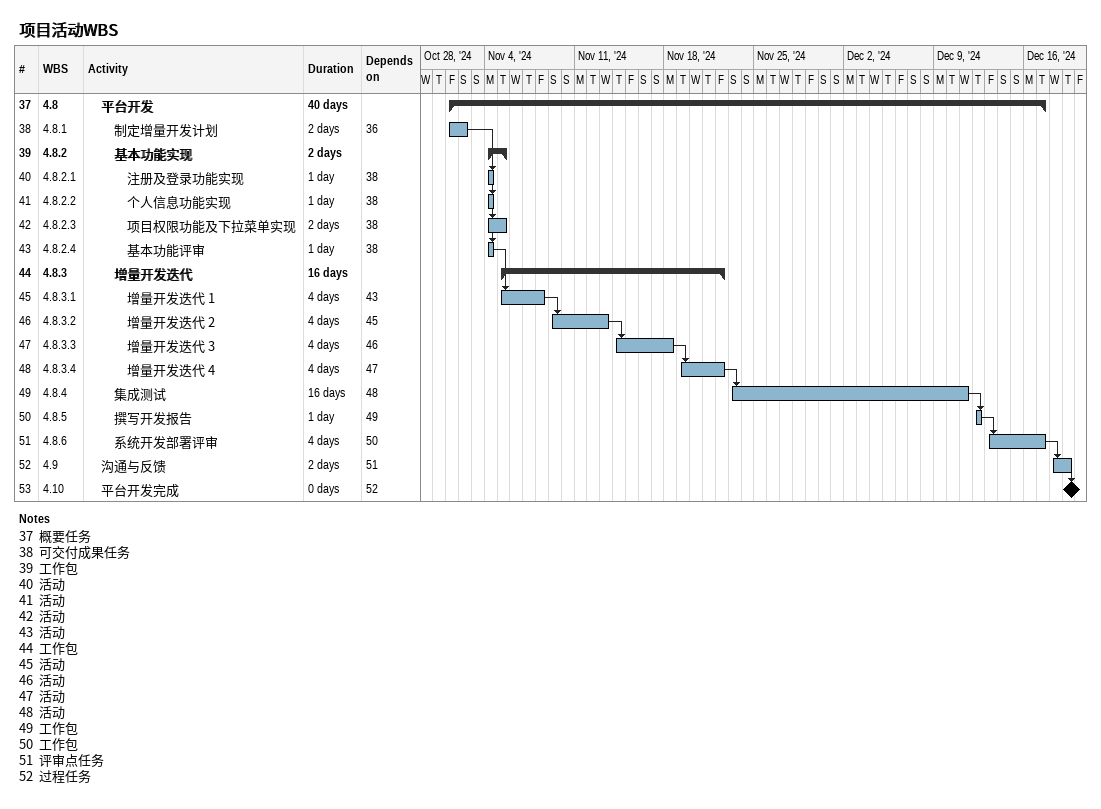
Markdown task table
项目活动WBS

| ID | WBS | Task | Duration | Start | Finish | Predecessors |
|---|---|---|---|---|---|---|
| 37 | 4.8 | **平台开发** | 40d | 2024-11-01 | 2024-12-17 |  |
| 38 | 4.8.1 | 制定增量开发计划 | 2d | 2024-11-01 | 2024-11-02 | 36 |
| 39 | 4.8.2 | **基本功能实现** | 2d | 2024-11-04 | 2024-11-05 |  |
| 40 | 4.8.2.1 | 注册及登录功能实现 | 1d | 2024-11-04 | 2024-11-04 | 38 |
| 41 | 4.8.2.2 | 个人信息功能实现 | 1d | 2024-11-04 | 2024-11-04 | 38 |
| 42 | 4.8.2.3 | 项目权限功能及下拉菜单实现 | 2d | 2024-11-04 | 2024-11-05 | 38 |
| 43 | 4.8.2.4 | 基本功能评审 | 1d | 2024-11-04 | 2024-11-04 | 38 |
| 44 | 4.8.3 | **增量开发迭代** | 16d | 2024-11-05 | 2024-11-22 |  |
| 45 | 4.8.3.1 | 增量开发迭代 1 | 4d | 2024-11-05 | 2024-11-08 | 43 |
| 46 | 4.8.3.2 | 增量开发迭代 2 | 4d | 2024-11-09 | 2024-11-13 | 45 |
| 47 | 4.8.3.3 | 增量开发迭代 3 | 4d | 2024-11-14 | 2024-11-18 | 46 |
| 48 | 4.8.3.4 | 增量开发迭代 4 | 4d | 2024-11-19 | 2024-11-22 | 47 |
| 49 | 4.8.4 | 集成测试 | 16d | 2024-11-23 | 2024-12-11 | 48 |
| 50 | 4.8.5 | 撰写开发报告 | 1d | 2024-12-12 | 2024-12-12 | 49 |
| 51 | 4.8.6 | 系统开发部署评审 | 4d | 2024-12-13 | 2024-12-17 | 50 |
| 52 | 4.9 | 沟通与反馈 | 2d | 2024-12-18 | 2024-12-19 | 51 |
| 53 | 4.10 | 平台开发完成 | 0d | 2024-12-19 | 2024-12-19 | 52 |

Notes
- 37: 概要任务
- 38: 可交付成果任务
- 39: 工作包
- 40: 活动
- 41: 活动
- 42: 活动
- 43: 活动
- 44: 工作包
- 45: 活动
- 46: 活动
- 47: 活动
- 48: 活动
- 49: 工作包
- 50: 工作包
- 51: 评审点任务
- 52: 过程任务
